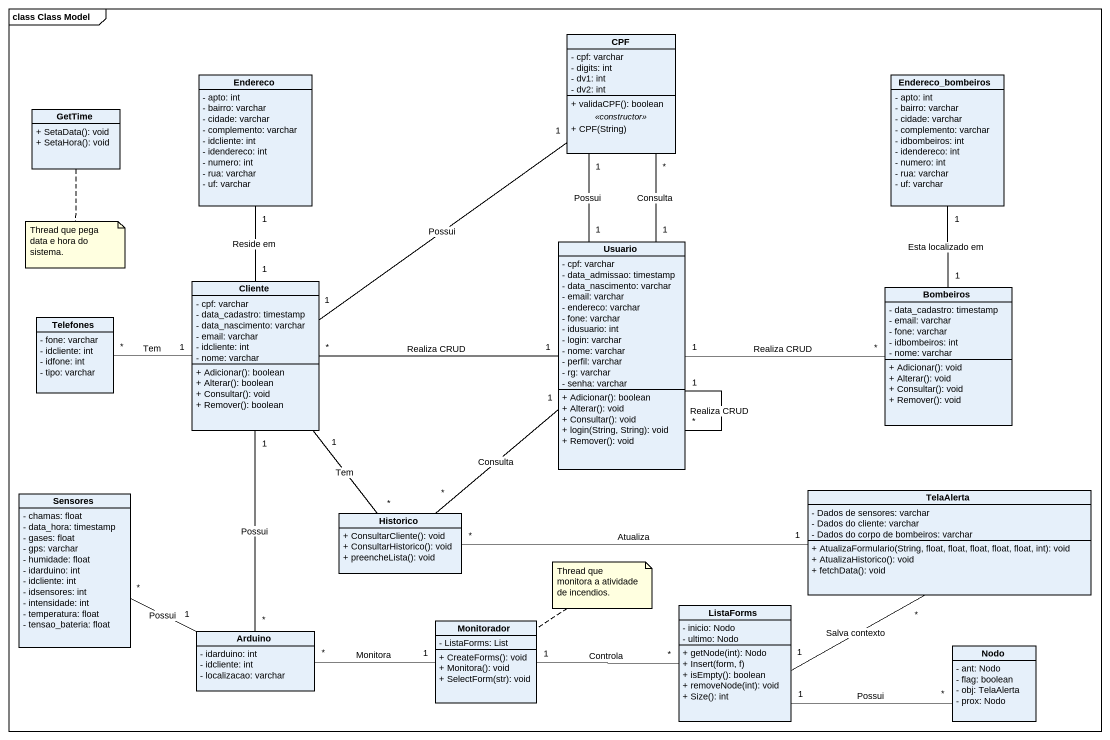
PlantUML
@startuml
mainframe class Class Model
hide circle
hide empty members
skinparam classAttributeIconSize 0
class CPF {
  - cpf: varchar
  - digits: int
  - dv1: int
  - dv2: int
  --
  + validaCPF(): boolean
  .. <<constructor>> ..
  + CPF(String)
}
class Endereco {
  - apto: int
  - bairro: varchar
  - cidade: varchar
  - complemento: varchar
  - idcliente: int
  - idendereco: int
  - numero: int
  - rua: varchar
  - uf: varchar
}
class Endereco_bombeiros {
  - apto: int
  - bairro: varchar
  - cidade: varchar
  - complemento: varchar
  - idbombeiros: int
  - idendereco: int
  - numero: int
  - rua: varchar
  - uf: varchar
}
class GetTime {
  + SetaData(): void
  + SetaHora(): void
}
class Usuario {
  - cpf: varchar
  - data_admissao: timestamp
  - data_nascimento: varchar
  - email: varchar
  - endereco: varchar
  - fone: varchar
  - idusuario: int
  - login: varchar
  - nome: varchar
  - perfil: varchar
  - rg: varchar
  - senha: varchar
  + Adicionar(): boolean
  + Alterar(): void
  + Consultar(): void
  + login(String, String): void
  + Remover(): void
}
class Cliente {
  - cpf: varchar
  - data_cadastro: timestamp
  - data_nascimento: varchar
  - email: varchar
  - idcliente: int
  - nome: varchar
  + Adicionar(): boolean
  + Alterar(): boolean
  + Consultar(): void
  + Remover(): boolean
}
class Bombeiros {
  - data_cadastro: timestamp
  - email: varchar
  - fone: varchar
  - idbombeiros: int
  - nome: varchar
  + Adicionar(): void
  + Alterar(): void
  + Consultar(): void
  + Remover(): void
}
class Telefones {
  - fone: varchar
  - idcliente: int
  - idfone: int
  - tipo: varchar
}
class Sensores {
  - chamas: float
  - data_hora: timestamp
  - gases: float
  - gps: varchar
  - humidade: float
  - idarduino: int
  - idcliente: int
  - idsensores: int
  - intensidade: int
  - temperatura: float
  - tensao_bateria: float
}
class TelaAlerta {
  - Dados de sensores: varchar
  - Dados do cliente: varchar
  - Dados do corpo de bombeiros: varchar
  + AtualizaFormulario(String, float, float, float, float, float, int): void
  + AtualizaHistorico(): void
  + fetchData(): void
}
class Historico {
  + ConsultarCliente(): void
  + ConsultarHistorico(): void
  + preencheLista(): void
}
class Monitorador {
  - ListaForms: List
  + CreateForms(): void
  + Monitora(): void
  + SelectForm(str): void
}
class ListaForms {
  - inicio: Nodo
  - ultimo: Nodo
  + getNode(int): Nodo
  + Insert(form, f)
  + isEmpty(): boolean
  + removeNode(int): void
  + Size(): int
}
class Arduino {
  - idarduino: int
  - idcliente: int
  - localizacao: varchar
}
class Nodo {
  - ant: Nodo
  - flag: boolean
  - obj: TelaAlerta
  - prox: Nodo
}
CPF "*" -- "1" Usuario : Consulta
CPF "1" -- "1" Usuario : Possui
Endereco "1" -- "1" Cliente : Reside em
Usuario "*" -- "1" Usuario : Realiza CRUD
Usuario "1" -right- "*" Bombeiros : Realiza CRUD
Usuario "1" -- "*" Historico : Consulta
Cliente "1" -up- "1" CPF : Possui
Cliente "*" -right- "1" Usuario : Realiza CRUD
Bombeiros "1" -up- "1" Endereco_bombeiros : Esta localizado em
Telefones "*" -right- "1" Cliente : Tem
Historico "*" -up- "1" Cliente : Tem
Historico "*" -right- "1" TelaAlerta : Atualiza
Monitorador "1" -right- "*" ListaForms : Controla
ListaForms "1" -right- "*" TelaAlerta : Salva contexto
ListaForms "1" -right- "*" Nodo : Possui
Arduino "*" -up- "1" Cliente : Possui
Arduino "1" -left- "*" Sensores : Possui
Arduino "*" -right- "1" Monitorador : Monitora
note bottom of GetTime : Thread que pega data e hora do sistema.
note top of Monitorador : Thread que monitora a atividade de incendios.
@enduml
